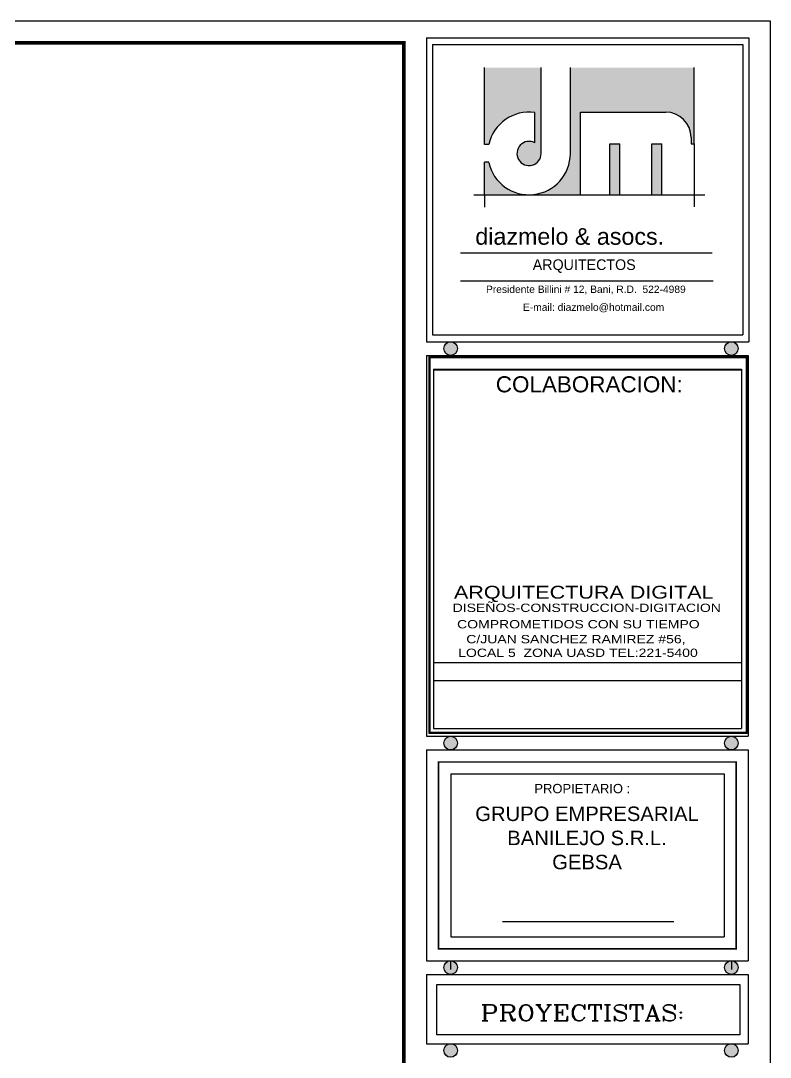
# Model space of a CAD drawing. Header units: feet. Extents: x 1019 to 2236, y -546 to 122.
# Drawn here: x 1104.1 to 1118.77, y 40.6 to 60.88 of the extents above; entities that cross this region are included whole.
import ezdxf
from ezdxf.enums import TextEntityAlignment as Align

# ---------------------------------------------------------------- set-up
doc = ezdxf.new("R2010")
doc.units = ezdxf.units.FT
doc.header["$LTSCALE"] = 0.05
doc.header["$MEASUREMENT"] = 0
for name, color, linetype in [('HOJA', 7, 'Continuous'), ('MARCO', 1, 'Continuous'), ('TARGETA', 7, 'Continuous'), ('TEXTO', 2, 'Continuous'), ('textos', 7, 'Continuous'), ('TEXXT', 2, 'Continuous')]:
    doc.layers.add(name, color=color, linetype=linetype)
doc.styles.add('DAMIAN', font='arial.ttf', dxfattribs={"height": 0.12})
doc.styles.get("Standard").update_dxf_attribs({"font": 'arial.ttf'})
doc.styles.add('TITTEXTM', font='romanc.shx')

# ---------------------------------------------------------------- blocks, each defined once
blk = doc.blocks.new('A$C6FFE63EF')
at = {"layer": 'TEXTO', "ltscale": 0.05}
h = blk.add_hatch(color=256, dxfattribs=at)
h.paths.add_polyline_path([(1.319, 2.87), (1.319, 2.479, 3.622679), (1.401, 2.342), (1.401, 3.449), (0.672, 3.449), (0.672, 2.457), (0.725, 2.457, -0.391497)])
h.paths.add_polyline_path([(1.246, 1.809, -0.351969), (0.725, 2.227), (0.672, 2.227), (0.672, 1.809)])
h.paths.add_polyline_path([(1.91, 2.875), (3.008, 2.875, -0.414214), (3.336, 2.547), (3.336, 2.466), (3.377, 2.466), (3.377, 3.449), (1.779, 3.449), (1.779, 2.342, -0.414214), (1.246, 1.809), (1.91, 1.809)])
h.paths.add_polyline_path([(2.418, 2.465), (2.287, 2.465), (2.287, 1.809), (2.418, 1.809)], flags=17)
h.paths.add_polyline_path([(2.959, 2.465), (2.828, 2.465), (2.828, 1.809), (2.959, 1.809)], flags=17)
for p, q in [((0.671, 2.456), (0.671, 3.448)), ((1.401, 2.341), (1.401, 3.448)), ((1.778, 2.341), (1.778, 3.448)), ((3.377, 2.465), (3.377, 3.448)), ((1.319, 2.479), (1.319, 2.869)), ((1.909, 1.808), (1.909, 2.874)), ((1.909, 2.874), (3.008, 2.874)), ((3.336, 2.546), (3.336, 2.465)), ((0.725, 2.456), (0.671, 2.456)), ((2.287, 1.808), (2.287, 2.464)), ((2.287, 2.464), (2.418, 2.464)), ((2.418, 1.808), (2.418, 2.464)), ((2.828, 1.808), (2.828, 2.464)), ((2.828, 2.464), (2.959, 2.464)), ((2.959, 1.808), (2.959, 2.464)), ((3.336, 2.465), (3.377, 2.465)), ((3.377, 2.465), (3.377, 1.653)), ((0.671, 1.808), (0.671, 2.227)), ((0.725, 2.227), (0.671, 2.227)), ((0.534, 1.808), (3.512, 1.808)), ((0.671, 1.808), (0.671, 1.647)), ((0.362, 1.057), (3.61, 1.057)), ((0.362, 0.698), (3.622, 0.698))]:
    blk.add_line(p, q, dxfattribs=at)
for centre, radius, start, end in [((1.245, 2.341), 0.533, 82.0412, 167.5619), ((3.008, 2.546), 0.328, 0, 90), ((1.245, 2.341), 0.156, 61.7263, 0), ((1.245, 2.341), 0.533, 192.4381, 0)]:
    blk.add_arc(centre, radius, start, end, dxfattribs=at)
at = {"layer": 'TEXTO', "ltscale": 0.3, "width": 13.01141, "attachment_point": 1}
for s, insert, char_height in [('{\\fSwis721 Blk BT|b0|i0|c0|p34;diazmelo & asocs.}', (0.552, 1.378), 0.21489), ('{\\fComic Sans MS|b0|i0|c0|p66;ARQUITECTOS}', (1.293, 0.975), 0.13753), ('{\\fArial|b0|i0|c0|p34;Presidente Billini # 12, Bani, R.D.  522-4989}', (0.69, 0.636), 0.09455), ('{\\fArial|b0|i0|c0|p34;E-mail: diazmelo@hotmail.com}', (1.167, 0.405), 0.09455)]:
    blk.add_mtext(s, dxfattribs=dict(at, insert=insert, char_height=char_height))

msp = doc.modelspace()

# ---------------------------------------------------------------- hatches: boundary and pattern name
at = {"layer": 'textos'}
h = msp.add_hatch(color=7, dxfattribs=at)
h.paths.add_polyline_path([(1112.65, 54.463, 1), (1112.384, 54.463, 1)])
h.paths.add_polyline_path([(1118.145, 54.463, 1), (1117.878, 54.463, 1)])
h = msp.add_hatch(color=7, dxfattribs=at)
h.paths.add_polyline_path([(1112.65, 46.744, 1), (1112.384, 46.744, 1)])
h.paths.add_polyline_path([(1118.145, 46.744, 1), (1117.878, 46.744, 1)])
h = msp.add_hatch(color=7, dxfattribs=at)
h.paths.add_polyline_path([(1112.517, 42.486, 1), (1112.517, 42.219, 1)])
h.paths.add_polyline_path([(1118.011, 42.486, 1), (1118.011, 42.219, 1)])
h = msp.add_hatch(color=7, dxfattribs=at)
h.paths.add_polyline_path([(1112.517, 40.864, 1), (1112.517, 40.598, 1)])
h.paths.add_polyline_path([(1118.011, 40.864, 1), (1118.011, 40.598, 1)])

# ---------------------------------------------------------------- linework, layer by layer
at = {"layer": 'HOJA', "color": 17, "linetype": 'Continuous'}
for p, q in [((1112.18, 48.319), (1118.207, 48.319)), ((1112.18, 47.966), (1118.207, 47.966))]:
    msp.add_line(p, q, dxfattribs=at)
at = {"layer": 'MARCO'}
msp.add_lwpolyline([(1054.272, 60.877), (1118.772, 60.877), (1118.772, 18.877), (1054.272, 18.877)], close=True, dxfattribs=at)
at = {"layer": 'MARCO', "const_width": 0.075}
msp.add_lwpolyline([(1111.6, 60.443), (1054.706, 60.443), (1054.706, 19.311), (1111.6, 19.311)], close=True, dxfattribs=at)
at = {"layer": 'TARGETA', "color": 3}
for p, q in [((1112.046, 60.545), (1118.353, 60.545)), ((1112.046, 60.545), (1112.046, 54.596)), ((1118.353, 60.545), (1118.353, 54.596)), ((1112.163, 60.414), (1118.236, 60.414)), ((1112.163, 60.414), (1112.163, 54.73)), ((1118.236, 60.414), (1118.236, 54.73)), ((1112.046, 54.596), (1118.353, 54.596)), ((1112.163, 54.73), (1118.218, 54.73)), ((1118.218, 54.73), (1118.236, 54.73)), ((1112.18, 54.062), (1112.18, 47.041)), ((1112.18, 54.062), (1118.207, 54.062)), ((1112.18, 54.049), (1112.18, 47.028)), ((1112.18, 54.049), (1118.207, 54.049)), ((1112.18, 54.049), (1112.18, 47.028)), ((1118.207, 54.062), (1118.207, 47.041)), ((1118.207, 54.049), (1118.207, 47.028)), ((1118.207, 54.049), (1118.207, 47.028)), ((1112.18, 47.028), (1118.207, 47.028)), ((1112.18, 47.028), (1118.207, 47.028)), ((1112.046, 46.611), (1118.341, 46.611)), ((1112.046, 46.611), (1112.046, 42.486)), ((1118.341, 46.611), (1118.341, 42.486)), ((1112.518, 46.14), (1117.869, 46.14)), ((1112.518, 46.14), (1112.518, 42.957)), ((1117.869, 46.14), (1117.869, 42.957)), ((1112.518, 42.957), (1117.869, 42.957)), ((1112.046, 42.486), (1118.341, 42.486)), ((1112.046, 42.219), (1112.046, 40.864)), ((1112.046, 42.219), (1118.341, 42.219)), ((1118.341, 42.219), (1118.341, 40.864)), ((1112.246, 41.034), (1112.246, 42.019)), ((1112.246, 42.019), (1118.178, 42.019)), ((1118.178, 42.019), (1118.178, 41.034)), ((1118.178, 41.034), (1112.246, 41.034)), ((1112.046, 40.864), (1118.341, 40.864))]:
    msp.add_line(p, q, dxfattribs=at)
at = {"layer": 'textos', "color": 7}
for p, q in [((1112.046, 54.327), (1112.046, 46.877)), ((1112.046, 54.327), (1118.341, 54.327)), ((1112.046, 54.327), (1118.341, 54.327)), ((1112.046, 54.327), (1118.341, 54.327)), ((1112.097, 46.929), (1112.097, 54.307)), ((1112.097, 54.307), (1118.321, 54.307)), ((1112.117, 46.949), (1112.117, 54.287)), ((1112.117, 54.287), (1118.301, 54.287)), ((1118.301, 54.287), (1118.301, 46.949)), ((1118.321, 54.307), (1118.321, 46.929)), ((1118.341, 54.327), (1118.341, 46.877)), ((1112.046, 46.877), (1118.341, 46.877)), ((1118.321, 46.929), (1112.097, 46.929)), ((1118.301, 46.949), (1112.117, 46.949)), ((1112.046, 46.611), (1118.341, 46.611)), ((1112.517, 42.486), (1112.517, 42.318)), ((1118.011, 42.486), (1118.011, 42.318))]:
    msp.add_line(p, q, dxfattribs=at)
for centre in [(1112.517, 54.463), (1118.011, 54.463), (1112.517, 46.744), (1112.517, 46.744), (1118.011, 46.744), (1118.011, 46.744), (1112.517, 42.353), (1118.011, 42.353), (1112.517, 40.731), (1118.011, 40.731)]:
    msp.add_circle(centre, 0.133, dxfattribs=at)
at = {"layer": 'TEXXT'}
msp.add_line((1113.53, 43.254), (1116.884, 43.254), dxfattribs=at)
at = {"layer": 'TEXXT', "const_width": 0.0314}
msp.add_lwpolyline([(1112.282, 46.375), (1118.105, 46.375), (1118.105, 42.721), (1112.282, 42.721), (1112.282, 46.375)], dxfattribs=at)

# ---------------------------------------------------------------- block references
at = {"xscale": 1.516622773005782, "yscale": 1.516622773005782, "zscale": 1.516622773005782}
msp.add_blockref('A$C6FFE63EF', (1112.163, 54.73), dxfattribs=at)

# ---------------------------------------------------------------- texts
at = {"layer": 'textos', "color": 7, "width": 1.2}
for s, height, style, p in [('ARQUITECTURA DIGITAL', 0.25136, 'DAMIAN', (1112.582, 49.822)), ('DISEÑOS-CONSTRUCCION-DIGITACION', 0.16338, 'DAMIAN', (1112.557, 49.473)), ('COMPROMETIDOS CON SU TIEMPO', 0.16338, 'DAMIAN', (1112.643, 49.152)), ('C/JUAN SANCHEZ RAMIREZ #56,  ', 0.16338, 'DAMIAN', (1112.823, 48.86)), ('LOCAL 5  ZONA UASD TEL:221-5400', 0.16338, 'DAMIAN', (1112.665, 48.593)), ('PROYECTISTAS:', 0.31511, 'TITTEXTM', (1113.1, 41.625))]:
    msp.add_text(s, height=height, dxfattribs=dict(at, style=style)).set_placement(p, align=Align.TOP_LEFT)
at = {"layer": 'textos', "color": 7, "style": 'DAMIAN'}
for s, insert, char_height, width, attachment_point in [('COLABORACION:', (1113.401, 53.921), 0.3142, 5.80704, 1), ('PROPIETARIO :', (1114.156, 45.946), 0.18158, 4.19495, 1), ('GRUPO EMPRESARIAL\\PBANILEJO S.R.L.\\PGEBSA', (1115.186, 45.503), 0.2832, 6.54268, 2)]:
    msp.add_mtext(s, dxfattribs=dict(at, insert=insert, char_height=char_height, width=width, attachment_point=attachment_point))

doc.saveas('drawing.dxf')
